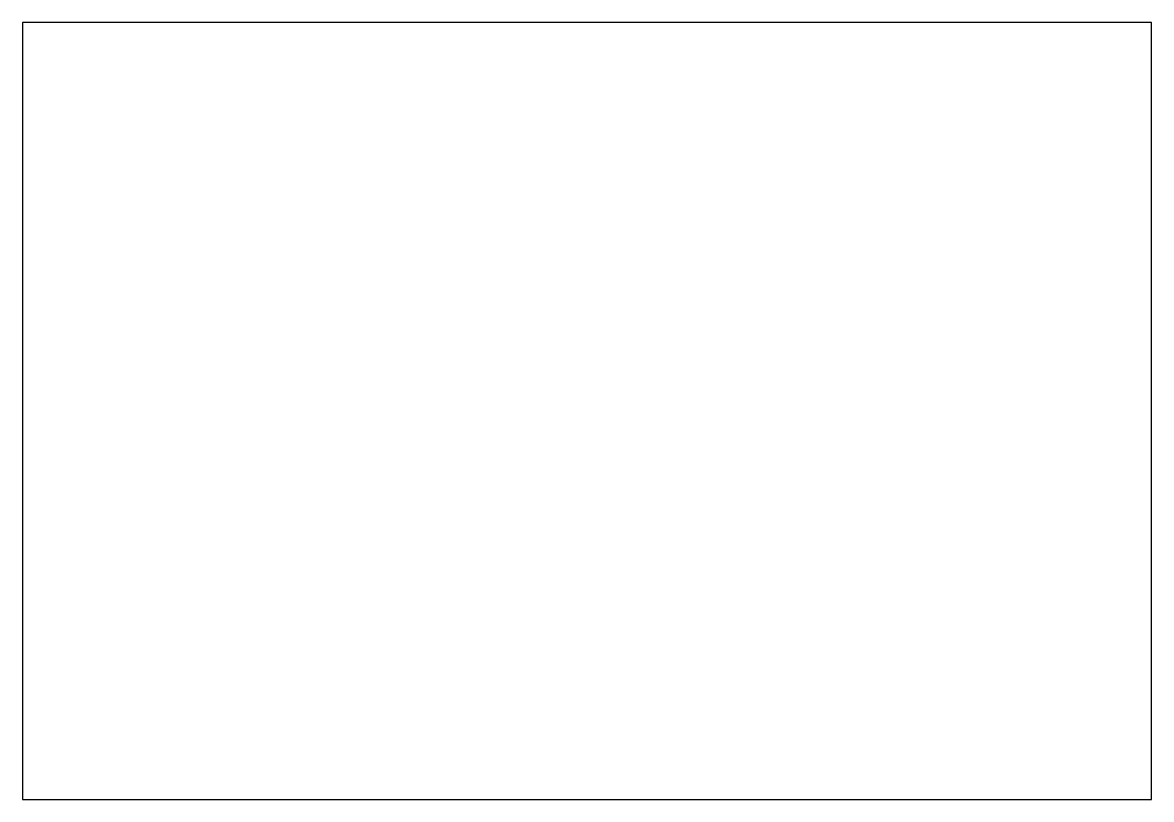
# Model space of a CAD drawing. Header units: millimetres. Extents: x 102 to 392, y 51 to 250.
import ezdxf

# ---------------------------------------------------------------- set-up
doc = ezdxf.new("R2010")
doc.units = ezdxf.units.MM

msp = doc.modelspace()

# ---------------------------------------------------------------- linework, layer by layer
at = {"extrusion": (7.952456271178879e-30, 1, -2.131628207280312e-15), "elevation": 249.9359595291307}
msp.add_lwpolyline([(-391.5768707634429, 5.327705413459654e-13), (-358.214519394267, 85.85157062784921), (-345.5494464779796, 58.89627052967093), (-329.9616647607826, 144.0877255416079), (-292.9406858930818, 77.42218534288443), (-267.6105400605074, 166.1697397824764), (-231.5637967369382, 113.2209699028186), (-193.5685801565908, 172.111703564729), (-143.8825262040883, 117.1778193943084), (-102.0799421049808, 200.0000000000009)], dxfattribs=at)
at = {"extrusion": (-1, 0, 0), "elevation": -102.0799421049805}
msp.add_lwpolyline([(-249.9359595291307, 200), (-229.4712992446198, 116.8792910880744), (-212.7054664089267, 163.7805155330805), (-190.0222840359303, 80.79231591827168), (-188.0498327266957, 136.1798162908785), (-144.6559170947373, 157.5208223305833), (-114.0829316800034, 62.02858626718188), (-86.46862213152065, 72.33238249913843), (-50.7259885211208, 3.268496584496461e-13)], dxfattribs=at)
at = {"extrusion": (1, 0, 0), "elevation": 391.5768707634429}
msp.add_lwpolyline([(50.72598852112048, 200), (75.19446286524186, 129.7245658563974), (124.9487558760601, 138.4578332147839), (137.6134848230348, 83.55829354756966), (170.1799309743371, 126.7483491405995), (183.74928471196, 53.83904616867011), (219.9342239851553, 73.93587585431258), (249.9359595291303, 1.080024958355352e-12)], dxfattribs=at)
at = {"extrusion": (0, -1, 0), "elevation": -50.72598852112048}
msp.add_lwpolyline([(102.0799421049805, 0), (138.5052944676444, 123.1263289725156), (194.3808829871238, 77.73372469509206), (228.9221550677856, 170.8996115048514), (284.7977435872648, 78.68121707753444), (332.5459735710662, 162.678802395748), (352.8643687796144, 132.1246642774356), (391.5768707634429, 200)], dxfattribs=at)

doc.saveas('drawing.dxf')
